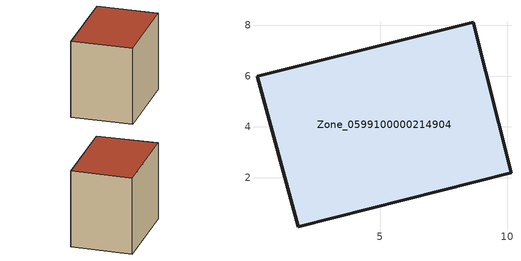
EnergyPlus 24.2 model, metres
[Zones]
Zone_0599100000214904
 floor ground (C_G): 8.66,8.12 10.15,2.19 1.77,0.07 0.15,5.99 z0
 wall outside (C_F): 8.66,8.12 0.15,5.99 1.77,0.07 10.15,2.19 8.66,8.12 z0:7.95
 roof outside (C_R): 10.15,2.19 8.66,8.12 0.15,5.99 1.77,0.07 z7.95
[BUILDING]
Pand.0599100000214904: North Axis=0; Terrain=City; Loads Convergence Tolerance Value=0.04; Temperature Convergence Tolerance Value=0.4; Solar Distribution=FullExterior; Maximum Number of Warmup Days=25; Minimum Number of Warmup Days=1
[Site:Location]
Rotterdam.The.Hague.AP_ZH_NLD Design_Conditions: Latitude=51.96; Longitude=4.45; Time Zone=1; Elevation=-4.5
[SITE:GROUNDTEMPERATURE:BUILDINGSURFACE]
18, 18, 18, 18, 18, 18, 18, 18, 18, 18, 18, 18
[MATERIAL] Thermal Absorptance=0.9; Solar Absorptance=0.7; Visible Absorptance=0.7
Name | Roughness | Thickness | Conductivity | Density | Specific Heat
G.TC.1965-1974 | MediumSmooth | 0.15 | 0.882353 | 540 | 1210
F.TC.1965-1974 | Rough | 0.3 | 0.697674 | 1920 | 840
R.TC.1965-1974 | MediumRough | 0.2 | 0.232558 | 1500 | 1000
[CONSTRUCTION]
C_G: G.TC.1965-1974
C_F: F.TC.1965-1974
C_R: R.TC.1965-1974
[ZONE]
Zone_0599100000214904: Type=1; Multiplier=1; Ceiling Height=Autocalculate; Volume=Autocalculate; Floor Area=autocalculate; Part of Total Floor Area=Yes
[ZONEINFILTRATION:DESIGNFLOWRATE]
Infil_Zone_0599100000214904: Zone or ZoneList or Space or SpaceList=Zone_0599100000214904; Schedule=AlwaysOn; Design Flow Rate Calculation Method=Flow/Area; Flow Rate per Floor Area=0.003; Constant Term Coefficient=1; Temperature Term Coefficient=0; Velocity Term Coefficient=0; Velocity Squared Term Coefficient=0
[HVACTEMPLATE:ZONE:IDEALLOADSAIRSYSTEM]
Zone_0599100000214904: Maximum Heating Supply Air Temperature=50; Minimum Cooling Supply Air Temperature=13; Maximum Heating Supply Air Humidity Ratio=0.0156; Minimum Cooling Supply Air Humidity Ratio=0.0077; Heating Limit=NoLimit; Cooling Limit=NoLimit; Dehumidification Control Type=ConstantSensibleHeatRatio; Cooling Sensible Heat Ratio=0.7; Dehumidification Setpoint=60; Humidification Control Type=None; Humidification Setpoint=30; Outdoor Air Method=None; Outdoor Air Flow Rate per Person=0.00944; Outdoor Air Flow Rate per Zone Floor Area=0; Outdoor Air Flow Rate per Zone=0; Demand Controlled Ventilation Type=None; Outdoor Air Economizer Type=NoEconomizer; Heat Recovery Type=None; Sensible Heat Recovery Effectiveness=0.7; Latent Heat Recovery Effectiveness=0.65
[ZONECONTROL:THERMOSTAT]
ThermostatControl_Zone_0599100000214904: Zone or ZoneList=Zone_0599100000214904; Control Type Schedule=DualSetpointControlType; Control 1=Thermostat_Zone_0599100000214904; Temperature Difference Between Cutout And Setpoint=0
[THERMOSTATSETPOINT:DUALSETPOINT]
Thermostat_Zone_0599100000214904: Heating Setpoint Temperature Schedule=HeatingSetpoint_Zone_0599100000214904; Cooling Setpoint Temperature Schedule=CoolingSetpoint_Zone_0599100000214904
[SCHEDULE:COMPACT]
HeatingSetpoint_Zone_0599100000214904: Through: 12/31, For: AllDays, Until: 24:00, 21
CoolingSetpoint_Zone_0599100000214904: Through: 12/31, For: AllDays, Until: 24:00, 24
DualSetpointControlType: Through: 12/31, For: AllDays, Until: 24:00, 4
AlwaysOn: Through: 12/31, For: AllDays, Until: 24:00, 1
